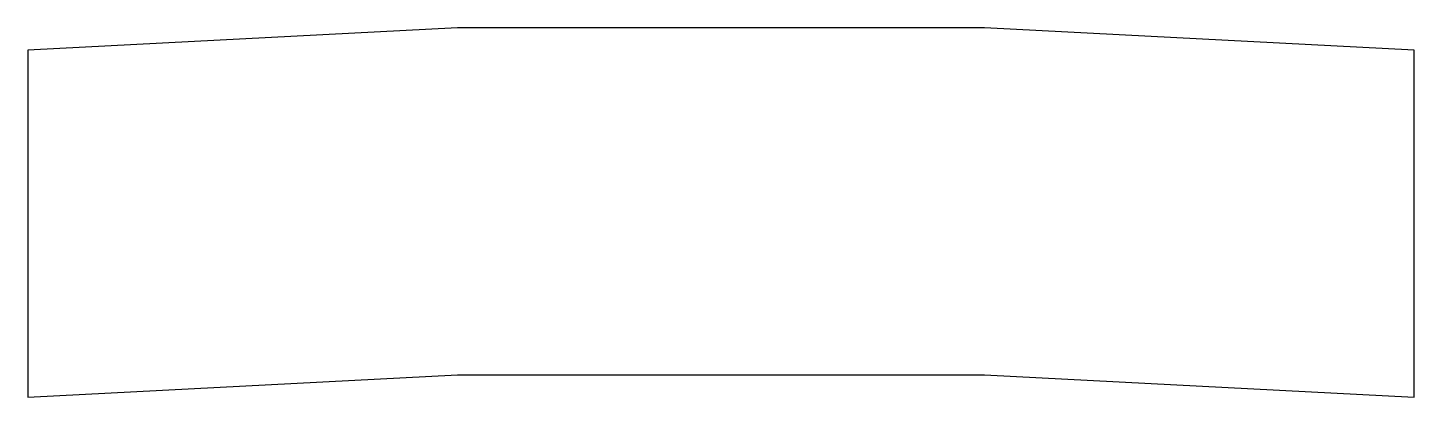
# Model space of a CAD drawing. Header units: millimetres. Extents: x -147 to 327, y -8 to 118.
import ezdxf

# ---------------------------------------------------------------- set-up
doc = ezdxf.new("R2010")
doc.units = ezdxf.units.MM
doc.layers.get('0').update_dxf_attribs({"linetype": 'CONTINUOUS'})

msp = doc.modelspace()

# ---------------------------------------------------------------- linework, layer by layer
msp.add_lwpolyline([(-146.67, -7.69), (0, 0), (180, 0), (326.67, -7.69), (326.67, 110.74), (180, 118.42), (0, 118.42), (-146.67, 110.74)], close=True)

doc.saveas('drawing.dxf')
